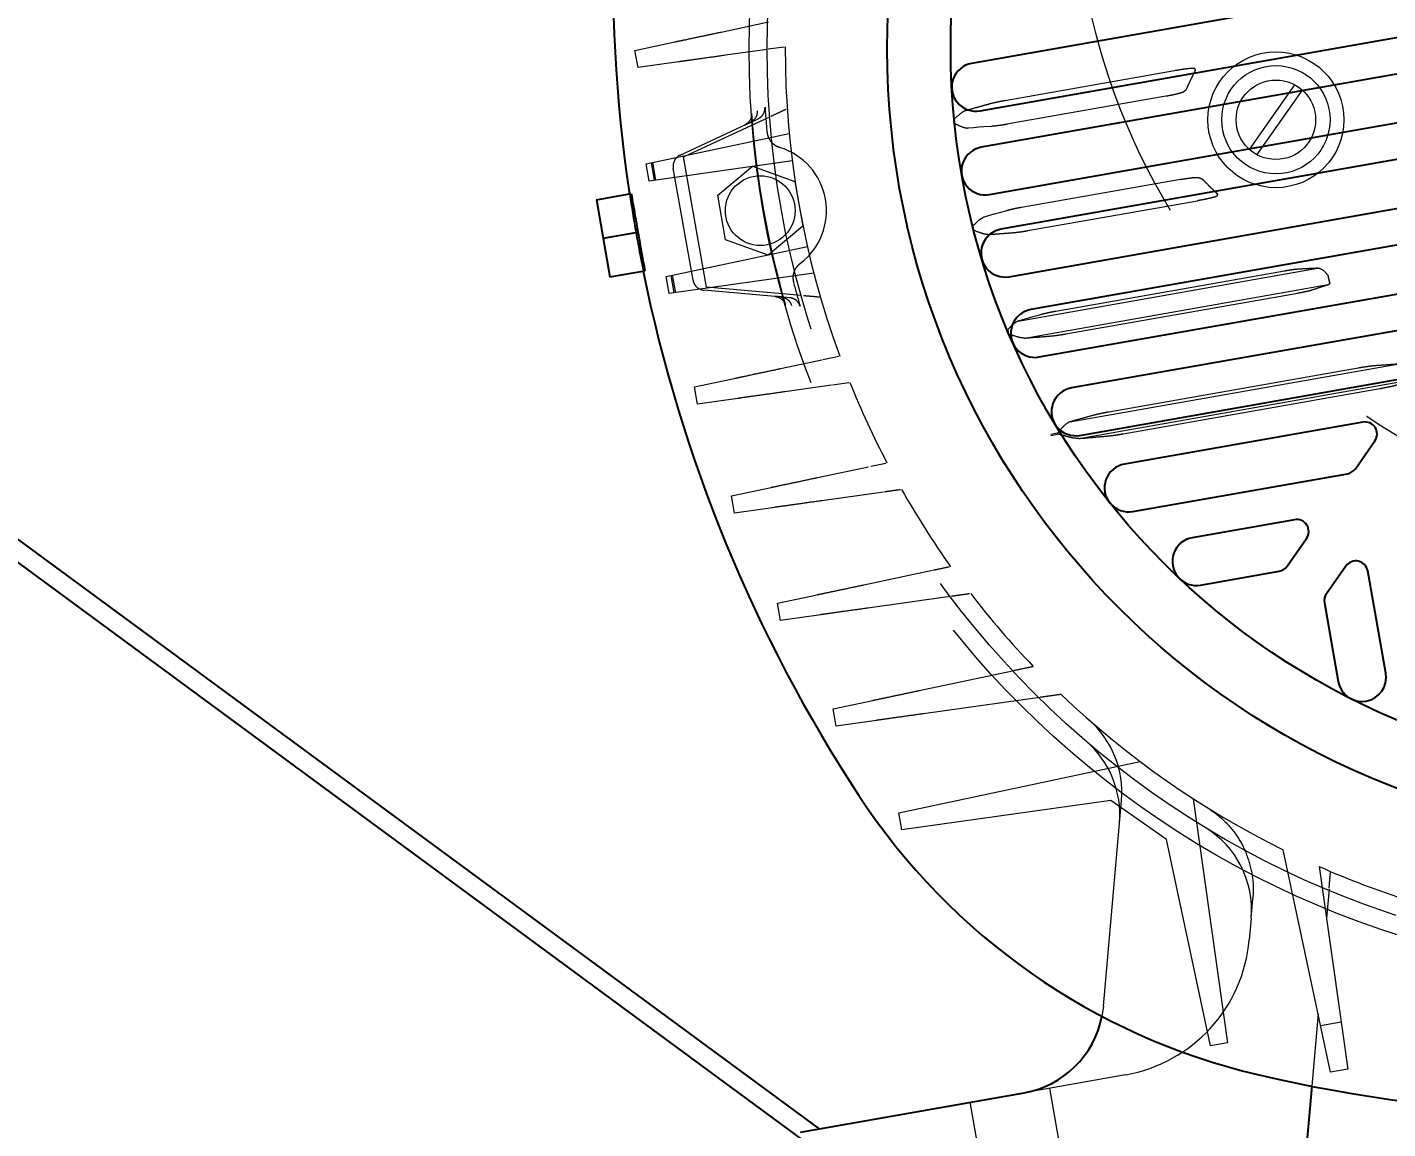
# Model space of a CAD drawing. Header units: millimetres. Extents: x 1293 to 41893, y 1011 to 26911.
# Drawn here: x 8683.6 to 8834.3, y 6809.3 to 6931.4 of the extents above; entities that cross this region are included whole.
import ezdxf

# ---------------------------------------------------------------- set-up
doc = ezdxf.new("R2010")
doc.units = ezdxf.units.MM
doc.header["$LTSCALE"] = 50
doc.linetypes.add('HIDDEN', pattern=[1.905, 1.27, -0.635])
doc.layers.add('CAPA_1', color=7, linetype='Continuous')
doc.styles.add('SLDTEXTSTYLE0', font='TXT', dxfattribs={"width": 0.75})
doc.dimstyles.new('SLDDIMSTYLE0', dxfattribs={"dimtxt": 100, "dimasz": 100, "dimexe": 0, "dimexo": 0.0625, "dimgap": 25, "dimtad": 2, "dimdec": 0, "dimlfac": 1.5, "dimrnd": 1e-09, "dimzin": 12, "dimdsep": 46, "dimtxsty": 'SLDTEXTSTYLE0', "dimsah": 1, "dimcen": 0.09, "dimadec": 0, "dimazin": 3, "dimtfac": 1, "dimtdec": 0, "dimtofl": 0, "dimtmove": 0, "dimatfit": 3, "dimfxl": 1, "dimfrac": 2, "dimtolj": 1, "dimtzin": 12, "dimarcsym": 0})

# ---------------------------------------------------------------- blocks, each defined once
blk = doc.blocks.new('_D_15')
at = {"layer": 'CAPA_1', "transparency": 16777216}
for p, q in [((6530.12, 8742.38), (6530.12, 9415.65)), ((16745.16, 6492), (16745.16, 9415.65)), ((6530.12, 9365.65), (16745.16, 9365.65))]:
    blk.add_line(p, q, dxfattribs=at)
for points in [[(6530.12, 9365.65), (6630.12, 9350.26), (6630.12, 9381.03)], [(16745.16, 9365.65), (16645.16, 9381.03), (16645.16, 9350.26)]]:
    blk.add_solid(points, dxfattribs=at)
at = {"layer": 'CAPA_1', "transparency": 16777216, "insert": (11452.92, 9494.55), "char_height": 100, "attachment_point": 1, "style": 'SLDTEXTSTYLE0'}
blk.add_mtext('15323', dxfattribs=at)

msp = doc.modelspace()

# ---------------------------------------------------------------- linework, layer by layer
at = {"color": 7, "linetype": 'Continuous', "lineweight": 25}
for p, q in [((8841.7348102, 6936.8388989), (8788.1864234, 6927.3968735)), ((8789.112547, 6922.1445655), (8840.6266717, 6931.2278956)), ((8840.6002696, 6927.1615337), (8789.2552359, 6918.1080189)), ((8790.1813595, 6912.8557109), (8841.5263933, 6921.9092257)), ((8842.9419807, 6918.0971255), (8791.427856, 6909.0137954)), ((8746.6190889, 6912.2824936), (8750.4890518, 6912.9648724)), ((8792.3539796, 6903.7614874), (8845.9023664, 6913.2035128)), ((8746.6190889, 6912.2824936), (8748.1240397, 6903.747493)), ((8747.3715643, 6908.0149933), (8751.228978, 6908.6951594)), ((8846.6707583, 6909.2772946), (8794.7287838, 6900.118523)), ((8748.1240397, 6903.747493), (8751.9940027, 6904.4298719)), ((8795.6549075, 6894.866215), (8844.9707279, 6903.5619247)), ((8839.0999356, 6898.4650392), (8799.237303, 6891.4361816)), ((8800.1634266, 6886.1838735), (8837.3999052, 6892.7496694)), ((8831.5291129, 6887.6527839), (8805.1083528, 6882.994091)), ((8830.6897543, 6882.4857225), (8832.8528465, 6885.5749383)), ((8806.0344765, 6877.741783), (8829.8290825, 6881.937414)), ((8770.5233203, 6809.9433175), (8673.793483, 6881.085995)), ((8673.793483, 6878.5327069), (8769.3807003, 6808.1496527)), ((8823.9582902, 6876.8405285), (8812.6235565, 6874.8419091)), ((8823.1189316, 6871.6734671), (8825.2820238, 6874.7626829)), ((8813.5496801, 6869.5896011), (8822.2582598, 6871.1251587)), ((8829.6508347, 6871.7036086), (8827.4877425, 6868.6143928)), ((8834.0547338, 6859.8356373), (8832.0561144, 6871.1703709)), ((8827.2668682, 6867.6180933), (8828.8024258, 6858.9095136)), ((8825.8623613, 6814.0648903), (8824.7452421, 6801.2961592)), ((8769.2354132, 6808.9736164), (8794.001863, 6813.3406097)), ((8771.3410181, 6809.3448914), (8770.5233203, 6809.9433175))]:
    msp.add_line(p, q, dxfattribs=at)
at = {"color": 1, "linetype": 'HIDDEN', "lineweight": 18}
for p, q in [((8760.4513928, 6930.8735786), (8765.6903368, 6931.9871506)), ((8750.8939521, 6928.8420819), (8755.3107288, 6929.7808968)), ((8751.2293323, 6926.9400463), (8750.8939521, 6928.8420819)), ((8765.5333311, 6928.9503422), (8760.9052016, 6928.2999011)), ((8767.4199022, 6929.2154825), (8765.6469009, 6928.9663034)), ((8755.7008384, 6927.5684755), (8751.2293323, 6926.9400463)), ((8791.8501928, 6923.2984575), (8810.6613611, 6926.615374)), ((8818.9717197, 6917.8602383), (8823.9864969, 6925.0220823)), ((8809.6854676, 6923.7497386), (8792.1008048, 6920.6490881)), ((8824.8056489, 6924.4485059), (8819.7908717, 6917.2866618)), ((8755.88866, 6917.2321323), (8763.2512723, 6920.6653748)), ((8756.2744911, 6917.0312813), (8765.8155925, 6921.48037)), ((8763.6733554, 6920.8621953), (8764.5262836, 6921.2599223)), ((8752.1322131, 6916.2660454), (8767.9798002, 6919.634554)), ((8752.4675932, 6914.3640098), (8752.1322131, 6916.2660454)), ((8768.3173471, 6916.5915475), (8752.4675932, 6914.3640098)), ((8753.0499846, 6914.4458596), (8752.7074762, 6916.3883214)), ((8752.8225288, 6916.4127765), (8753.1664629, 6914.4622295)), ((8758.8213311, 6902.5874343), (8756.2744911, 6917.0312813)), ((8760.0678925, 6912.7941448), (8763.9009508, 6916.0104626)), ((8763.9009508, 6916.0104626), (8768.602893, 6914.2990956)), ((8757.3305941, 6903.3634628), (8755.139074, 6915.792191)), ((8811.3090793, 6914.5417794), (8793.7244164, 6911.4411289)), ((8768.602893, 6914.2990956), (8769.4717768, 6909.3714108)), ((8760.9367762, 6907.8664599), (8760.0678925, 6912.7941448)), ((8794.3950559, 6908.8658217), (8813.2062242, 6912.1827382)), ((8769.4717768, 6909.3714108), (8765.6387184, 6906.1550929)), ((8754.3317566, 6903.7918139), (8769.9875161, 6907.1195483)), ((8765.6387184, 6906.1550929), (8760.9367762, 6907.8664599)), ((8770.7110953, 6904.1446096), (8754.6671368, 6901.8897783)), ((8755.2495282, 6901.971628), (8754.9070198, 6903.9140898)), ((8755.0220724, 6903.938545), (8755.3660065, 6901.987998)), ((8793.3386151, 6898.8541082), (8826.4823237, 6904.6982382)), ((8822.8384497, 6904.3855953), (8797.5170964, 6899.9207575)), ((8754.6671368, 6901.8897783), (8754.3317566, 6903.7918139)), ((8769.3087116, 6901.6699074), (8758.8213311, 6902.5874343)), ((8794.082672, 6896.9621802), (8827.6891785, 6902.8879141)), ((8827.6891785, 6902.8879141), (8827.8639854, 6903.0260401)), ((8766.3990156, 6901.5780625), (8758.5274635, 6902.2667341)), ((8766.620294, 6901.5587032), (8766.3990156, 6901.5780625)), ((8768.02176, 6901.4360908), (8767.084239, 6901.5181132)), ((8798.6236183, 6897.4249792), (8824.3025851, 6901.9528739)), ((8771.7105334, 6894.577735), (8773.4618338, 6894.9499854)), ((8767.0268705, 6893.5821917), (8771.5983536, 6894.5538904)), ((8799.0434062, 6887.6748974), (8835.3059187, 6894.0689568)), ((8830.9831525, 6893.6343704), (8803.3712393, 6888.7656451)), ((8757.4694297, 6891.550695), (8761.8862065, 6892.4895098)), ((8774.5923548, 6892.007995), (8772.7845403, 6891.7539232)), ((8800.0875146, 6885.8358767), (8837.265818, 6892.3914147)), ((8757.8048099, 6889.6486594), (8757.4694297, 6891.550695)), ((8772.6687842, 6891.7376547), (8767.4806793, 6891.0085141)), ((8804.9732461, 6886.3563406), (8833.3937896, 6891.3676493)), ((8762.276316, 6890.2770886), (8757.8048099, 6889.6486594)), ((8797.6437074, 6886.4165298), (8796.9398441, 6886.2924197)), ((8796.9602772, 6886.1817554), (8797.7075303, 6886.3135163)), ((8777.0139471, 6882.7620311), (8778.6925658, 6883.1188326)), ((8771.1285996, 6881.5110619), (8776.7782574, 6882.7119338)), ((8761.5711589, 6879.4795652), (8765.9879356, 6880.41838)), ((8778.4171187, 6879.8979402), (8771.5824084, 6878.9373843)), ((8761.906539, 6877.5775296), (8761.5711589, 6879.4795652)), ((8766.3780451, 6878.2059588), (8761.906539, 6877.5775296)), ((8776.2295781, 6869.6161267), (8783.840543, 6871.2338873)), ((8766.6721373, 6867.58463), (8771.0889141, 6868.5234449)), ((8785.8094443, 6868.3250329), (8776.6833869, 6867.0424492)), ((8767.0075175, 6865.6825944), (8766.6721373, 6867.58463)), ((8771.4790236, 6866.3110236), (8767.0075175, 6865.6825944)), ((8794.8680595, 6860.5604107), (8794.9986566, 6860.58817)), ((8782.3867643, 6857.9074295), (8792.7071588, 6860.1010971)), ((8798.1079458, 6857.4794412), (8797.9647198, 6857.4593121)), ((8772.8293236, 6855.8759327), (8777.2461003, 6856.8147476)), ((8773.1647038, 6853.9738972), (8772.8293236, 6855.8759327)), ((8795.7420029, 6857.1469296), (8782.8405731, 6855.3337519)), ((8777.6362098, 6854.6023264), (8773.1647038, 6853.9738972)), ((8780.1275726, 6844.3684356), (8806.840943, 6850.0465378)), ((8803.6085798, 6845.7193058), (8780.4629527, 6842.4664001)), ((8802.7756925, 6822.9155645), (8804.7704554, 6845.7158081)), ((8809.771742, 6841.4038132), (8803.6085798, 6845.7193058)), ((8812.7324766, 6845.9212416), (8816.5333167, 6818.8768591)), ((8780.4629527, 6842.4664001), (8780.1275726, 6844.3684356)), ((8814.6312811, 6818.541479), (8809.771742, 6841.4038132)), ((8827.9409394, 6815.619164), (8822.7039821, 6840.2571112)), ((8826.6886711, 6838.398583), (8829.842975, 6815.9545442)), ((8827.7712567, 6835.8836644), (8827.4915069, 6832.6861095)), ((8819.1441311, 6832.6835788), (8818.9338783, 6830.2803778)), ((8802.7756925, 6822.9155645), (8802.6188709, 6821.8025624)), ((8826.5647745, 6822.0935107), (8825.8623613, 6814.0648903)), ((8826.8404558, 6820.7965323), (8829.1063271, 6821.1960666)), ((8816.5333167, 6818.8768591), (8814.6312811, 6818.541479)), ((8805.2247696, 6815.319511), (8794.001863, 6813.3406097)), ((8829.842975, 6815.9545442), (8827.9409394, 6815.619164)), ((8798.6951045, 6803.3369376), (8796.8428572, 6813.8415537)), ((8787.9795875, 6812.2787201), (8789.8318347, 6801.774104))]:
    msp.add_line(p, q, dxfattribs=at)
at = {"color": 1, "linetype": 'HIDDEN', "lineweight": 18, "flags": 128}
for points in [[(8790.4178649, 6920.42388), (8789.5384674, 6920.3579241), (8788.9694448, 6920.3152952), (8788.4004215, 6920.272704), (8787.8313975, 6920.2301506)], [(8792.0659445, 6911.0771559), (8791.217023, 6910.8383625), (8790.6677367, 6910.6838034), (8790.1184626, 6910.5292086), (8789.5692008, 6910.3745781)], [(8795.8308446, 6899.5522641), (8794.4350869, 6899.1613817), (8793.3386151, 6898.8541082)]]:
    msp.add_lwpolyline(points, dxfattribs=at)
at = {"color": 1, "linetype": 'HIDDEN', "lineweight": 18}
for centre, radius in [((8866.5333024, 6929.0264228), 103), ((8866.5333024, 6929.0264228), 101), ((8872.9663865, 6949.0650934), 73.3333333), ((8821.8886843, 6921.1543721), 7.5281672), ((8821.8886843, 6921.1543721), 6), ((8821.8886843, 6921.1543721), 4.4), ((8764.7698346, 6911.0827778), 3.8666667)]:
    msp.add_circle(centre, radius, dxfattribs=at)
at = {"color": 7, "linetype": 'Continuous', "lineweight": 25}
for radius in [87.6905989, 80.6666667]:
    msp.add_circle((8866.5333024, 6929.0264228), radius, dxfattribs=at)
for centre, radius, start, end in [((8915.1171516, 6937.5930662), 166.6666667, 166.783824005, 188.510141843), ((8788.6494852, 6924.7707195), 2.6666667, 100, 280.00000541), ((8789.7182977, 6915.4818649), 2.6666667, 100, 280.00000541), ((8791.8909178, 6906.3876414), 2.6666667, 100, 280.00000541), ((8915.1171516, 6937.5930662), 166.6666667, 191.489858157, 213.216175995), ((8795.1918457, 6897.492369), 2.6666667, 100, 280.00000541), ((8799.7003648, 6888.8100275), 2.6666667, 100, 280.00000541), ((8831.7606438, 6886.3397069), 1.3333333, 325, 99.999967962), ((8805.5714146, 6880.367937), 2.6666667, 100, 280.00000541), ((8829.5975516, 6883.250491), 1.3333333, 280, 325), ((8824.1898211, 6875.5274515), 1.3333333, 325, 99.999967962), ((8813.0866183, 6872.2157551), 2.6666667, 100, 280.00000541), ((8830.7430374, 6870.93884), 1.3333333, 10, 145), ((8822.0267289, 6872.4382357), 1.3333333, 280, 325), ((8828.5799452, 6867.8496242), 1.3333333, 145, 190), ((8831.4285798, 6859.3725754), 2.6666667, 190, 9.999986686), ((8836.4758407, 6886.0999188), 72.6666667, 213.216175995, 256.783824005), ((8857.966659, 6977.6102719), 166.6666667, 256.783824005, 303.216175995), ((8792.1496157, 6823.8452258), 10.6666667, 280, 348.959682574)]:
    msp.add_arc(centre, radius, start, end, dxfattribs=at)
at = {"color": 1, "linetype": 'HIDDEN', "lineweight": 18}
for centre, radius, start, end in [((8866.5333024, 6929.0264228), 99, 179.881341555, 200.118630683), ((8866.5333024, 6929.0264228), 101.4415231, 183.656147874, 185.204455703), ((8866.5333024, 6929.0264228), 102.9650854, 183.983831584, 196.016195574), ((8801.1205451, 6923.5849636), 15.0793312, 189.101040556, 190.908305733), ((8764.7698346, 6911.0827778), 7.3331319, 307.041691513, 72.958308487), ((8756.452151, 6916.0237219), 1.3333333, 115, 190), ((8915.1171516, 6937.5930662), 166.6666667, 188.510141843, 191.489858157), ((8803.2043284, 6911.7672412), 15.0793312, 189.091694268, 190.898959444), ((8834.526658, 6904.9973071), 6.9481724, 189.124520835, 196.481763404), ((8758.6436711, 6903.5949937), 1.3333333, 190, 265), ((8866.5333024, 6929.0264228), 101.4415231, 194.795544297, 196.343852126), ((8798.7833684, 6898.8025516), 6.6637914, 187.886093186, 192.043638427), ((8866.5333024, 6929.0264228), 99, 201.947632107, 207.610948878), ((8866.5333024, 6929.0264228), 99, 209.564296751, 215.412106592), ((8866.5333024, 6929.0264228), 99, 217.583902612, 223.732745266), ((8866.5333024, 6929.0264228), 99, 226.277583081, 243.722437766), ((8794.1443786, 6846.6454694), 10.6666667, 355, 48.693889239), ((8793.9291109, 6844.1849482), 10.6666667, 355, 49.444292063), ((8808.5180543, 6833.6132401), 10.6666667, 355, 58.698591779), ((8866.5333024, 6929.0264228), 99, 246.267254734, 252.416098279), ((8802.3306333, 6831.7329735), 16.6666667, 280, 355)]:
    msp.add_arc(centre, radius, start, end, dxfattribs=at)
for points, knots in [([(8755.3107288, 6929.7808968), (8755.4981805, 6929.8207409), (8755.8849661, 6929.9029547), (8757.2750144, 6930.1984186), (8758.8723904, 6930.5379513), (8759.9358935, 6930.7640059), (8760.4513928, 6930.8735786)], [0, 0, 0, 0, 0.27227368144, 0.56180616066, 0.78759943627, 1, 1, 1, 1]), ([(8760.9052016, 6928.2999011), (8760.2344689, 6928.2056357), (8758.8507532, 6928.0111672), (8757.205877, 6927.7799949), (8756.1145085, 6927.6266131), (8755.835878, 6927.5874541), (8755.7008384, 6927.5684755)], [0, 0, 0, 0, 0.2724122193, 0.5619839859, 0.7877132842, 1, 1, 1, 1]), ([(8810.6613611, 6926.615374), (8810.9169251, 6926.6586751), (8811.4287163, 6926.7453896), (8812.1228579, 6926.8394547), (8812.5817722, 6926.8813462), (8812.8151783, 6926.8818397), (8812.8502528, 6926.8649466), (8812.8678104, 6926.8564903)], [0, 0, 0, 0, 0.2490907206, 0.4988278952, 0.7484593973, 0.8740839877, 1, 1, 1, 1]), ([(8811.9314236, 6924.4796354), (8811.9414829, 6924.4911725), (8811.9618734, 6924.5145587), (8812.0238928, 6924.6285799), (8812.1263327, 6924.8464905), (8812.2795447, 6925.1851921), (8812.4531784, 6925.5585259), (8812.6365653, 6925.9362325), (8812.7863385, 6926.234163), (8812.8876297, 6926.438012), (8812.9470777, 6926.5644014), (8812.9843954, 6926.6563996), (8812.9832417, 6926.677531), (8812.9826635, 6926.6881226)], [0, 0, 0, 0, 0.0618061753, 0.1252843935, 0.2501539763, 0.374994465, 0.4999892863, 0.6247142031, 0.748807621, 0.8134112447, 0.8744827351, 0.9370879164, 1, 1, 1, 1]), ([(8812.9826635, 6926.6881226), (8812.9696083, 6926.7071974), (8812.9481058, 6926.7386148), (8812.9182374, 6926.7823892), (8812.8929982, 6926.8194352), (8812.8762063, 6926.8441386), (8812.8678104, 6926.8564903)], [0, 0, 0, 0, 0.3399999996, 0.5599999995, 0.7799999998, 1, 1, 1, 1]), ([(8811.6580876, 6924.2428817), (8811.6000449, 6924.2120118), (8811.4838456, 6924.1502114), (8811.0080669, 6924.0201356), (8810.4002601, 6923.8818238), (8809.9234969, 6923.7937236), (8809.6854676, 6923.7497386)], [0, 0, 0, 0, 0.2498809422, 0.5002525114, 0.7504956624, 1, 1, 1, 1]), ([(8811.6580876, 6924.2428817), (8811.6886196, 6924.2696431), (8811.7389075, 6924.3137206), (8811.8098807, 6924.3752617), (8811.8703376, 6924.4273988), (8811.9110616, 6924.4622232), (8811.9314236, 6924.4796354)], [0, 0, 0, 0, 0.340000029, 0.5600000582, 0.7800000303, 1, 1, 1, 1]), ([(8764.43513, 6922.1597374), (8764.4303907, 6922.0017899), (8764.4223178, 6921.7327472), (8764.2560267, 6921.3644107), (8764.0207672, 6921.0626705), (8763.7891593, 6920.9290204), (8763.6733554, 6920.8621953)], [0, 0, 0, 0, 0.29348506775, 0.49991299943, 0.74995649971, 1, 1, 1, 1]), ([(8764.5262836, 6921.2599223), (8764.6424511, 6921.3267838), (8764.8748584, 6921.4605485), (8765.1272714, 6921.779544), (8765.2887, 6922.1539177), (8765.2950562, 6922.4228665), (8765.2982416, 6922.5576469)], [0, 0, 0, 0, 0.2495448474, 0.499245137, 0.7490528488, 1, 1, 1, 1]), ([(8765.9256553, 6921.5316931), (8766.2464966, 6921.6813038), (8766.8194274, 6921.9484659), (8767.3933904, 6922.2161092), (8767.6459341, 6922.3338722)], [0, 0, 0, 0, 0.5600000003, 1, 1, 1, 1]), ([(8787.544082, 6922.1916436), (8787.4396537, 6922.1408436), (8787.2307457, 6922.0392188), (8786.7840483, 6921.7032364), (8786.45221, 6921.4011247), (8786.2310486, 6921.1997753)], [0, 0, 0, 0, 0.2500167322, 0.5001561521, 1, 1, 1, 1]), ([(8787.544082, 6922.1916436), (8787.5572273, 6922.1964859), (8787.5807009, 6922.2051329), (8787.6045274, 6922.2120691), (8787.615011, 6922.215121)], [0, 0, 0, 0, 0.5599998962, 1, 1, 1, 1]), ([(8787.615011, 6922.215121), (8787.9051922, 6922.2963501), (8788.3831377, 6922.430139), (8789.049014, 6922.6164263), (8789.6125198, 6922.774028), (8789.9882651, 6922.8790694), (8790.1761378, 6922.93159)], [0, 0, 0, 0, 0.3399999998, 0.5599999998, 0.7799999999, 1, 1, 1, 1]), ([(8790.1761378, 6922.93159), (8790.2902809, 6922.9621984), (8790.5189153, 6923.0235086), (8790.9481605, 6923.122201), (8791.4007419, 6923.2164786), (8791.7072675, 6923.2723882), (8791.8501928, 6923.2984575)], [0, 0, 0, 0, 0.2494412922, 0.4996432196, 0.7666959408, 1, 1, 1, 1]), ([(8763.817012, 6921.8729269), (8763.81469, 6921.738756), (8763.8100447, 6921.4703337), (8763.6514822, 6921.095127), (8763.400082, 6920.7736226), (8763.1668489, 6920.6389799), (8763.0499599, 6920.5715012)], [0, 0, 0, 0, 0.24954277428, 0.49923481956, 0.74903242715, 1, 1, 1, 1]), ([(8763.2512723, 6920.6653748), (8763.2803771, 6920.6789466), (8763.3325168, 6920.7032597), (8763.5689161, 6920.8134945), (8763.6733554, 6920.8621953)], [0, 0, 0, 0, 0.5582078761, 1, 1, 1, 1]), ([(8786.2310486, 6921.1997753), (8786.2464702, 6921.1123418), (8786.2740089, 6920.9562106), (8786.3015569, 6920.8000812), (8786.313678, 6920.7313843)], [0, 0, 0, 0, 0.5599999195, 1, 1, 1, 1]), ([(8786.313678, 6920.7313843), (8786.5636993, 6920.6144917), (8786.9500815, 6920.4338462), (8787.4323948, 6920.2688409), (8787.6420423, 6920.2415004), (8787.7385372, 6920.2289164)], [0, 0, 0, 0, 0.4973877107, 0.7686615722, 1, 1, 1, 1]), ([(8792.1008048, 6920.6490881), (8791.9462117, 6920.6227912), (8791.641424, 6920.5709458), (8791.1899727, 6920.5061516), (8790.767687, 6920.4540261), (8790.5347939, 6920.4339564), (8790.4178649, 6920.42388)], [0, 0, 0, 0, 0.2534283431, 0.499645941, 0.7487864616, 1, 1, 1, 1]), ([(8765.5099875, 6919.8246595), (8765.5447049, 6919.629959), (8765.6141667, 6919.2404063), (8765.9296843, 6918.7297919), (8766.3662135, 6918.316347), (8766.7344279, 6918.1681733), (8766.9189371, 6918.0939247)], [0, 0, 0, 0, 0.24951687725, 0.49922822284, 0.7490673409, 1, 1, 1, 1]), ([(8787.8313975, 6920.2301506), (8787.8141097, 6920.2291539), (8787.7832388, 6920.2273742), (8787.752196, 6920.2284452), (8787.7385372, 6920.2289164)], [0, 0, 0, 0, 0.5600018831, 1, 1, 1, 1]), ([(8811.3090793, 6914.5417794), (8811.5480881, 6914.5819045), (8812.0261939, 6914.6621696), (8812.6438951, 6914.7399719), (8813.1355022, 6914.780523), (8813.2660079, 6914.7622222), (8813.3314006, 6914.7530522)], [0, 0, 0, 0, 0.2498073415, 0.499706885, 0.749317355, 1, 1, 1, 1]), ([(8813.3314006, 6914.7530522), (8813.3692442, 6914.7383473), (8813.4315748, 6914.7141275), (8813.5193161, 6914.680572), (8813.5939589, 6914.6522567), (8813.6441376, 6914.6334608), (8813.669227, 6914.6240629)], [0, 0, 0, 0, 0.340000029, 0.5600000582, 0.7800000303, 1, 1, 1, 1]), ([(8813.669227, 6914.6240629), (8813.6826257, 6914.6166626), (8813.7097834, 6914.6016631), (8813.8070661, 6914.5157222), (8813.9778528, 6914.3459955), (8814.2376686, 6914.0801207), (8814.5285183, 6913.7886882), (8814.830029, 6913.496482), (8815.0726758, 6913.2677369), (8815.2375785, 6913.1108257), (8815.3366651, 6913.0123938), (8815.403194, 6912.9387112), (8815.4093372, 6912.9184596), (8815.4124164, 6912.908309)], [0, 0, 0, 0, 0.06181133296, 0.12528458539, 0.25015413364, 0.3749945878, 0.49998937446, 0.62471425672, 0.74880764032, 0.81342199192, 0.87448276988, 0.93708793384, 1, 1, 1, 1]), ([(8751.0569519, 6908.6648266), (8750.9273931, 6909.4635149), (8750.696046, 6910.8896955), (8750.4925458, 6912.3202738), (8750.4030096, 6912.9497009)], [0, 0, 0, 0, 0.56001912574, 1, 1, 1, 1]), ([(8793.7244164, 6911.4411289), (8793.5701581, 6911.4129668), (8793.2660194, 6911.3574417), (8792.8196374, 6911.2639246), (8792.404985, 6911.1684758), (8792.1792724, 6911.1076805), (8792.0659445, 6911.0771559)], [0, 0, 0, 0, 0.2534191733, 0.4996459389, 0.7487776215, 1, 1, 1, 1]), ([(8815.3620749, 6912.7108131), (8815.3486632, 6912.6969896), (8815.3217754, 6912.6692761), (8815.1040067, 6912.5902922), (8814.6598144, 6912.4728849), (8813.9749902, 6912.3236357), (8813.4627938, 6912.2297616), (8813.2062242, 6912.1827382)], [0, 0, 0, 0, 0.1248908529, 0.2503824403, 0.4995917808, 0.7493353333, 1, 1, 1, 1]), ([(8815.4124164, 6912.908309), (8815.4066726, 6912.8859194), (8815.3972122, 6912.8490425), (8815.3841168, 6912.7976923), (8815.3730701, 6912.7542482), (8815.36574, 6912.7252914), (8815.3620749, 6912.7108131)], [0, 0, 0, 0, 0.3399999996, 0.5599999995, 0.7799999998, 1, 1, 1, 1]), ([(8788.314443, 6909.3844818), (8788.5094058, 6909.5798384), (8788.8107062, 6909.8817473), (8789.2075026, 6910.2017523), (8789.3951533, 6910.2991507), (8789.4815186, 6910.3439777)], [0, 0, 0, 0, 0.4973879243, 0.7686754256, 1, 1, 1, 1]), ([(8789.5692008, 6910.3745781), (8789.5526148, 6910.3696018), (8789.5229969, 6910.3607158), (8789.4941925, 6910.3490921), (8789.4815186, 6910.3439777)], [0, 0, 0, 0, 0.5600018831, 1, 1, 1, 1]), ([(8751.9079605, 6904.4147004), (8751.741671, 6905.2065914), (8751.4447161, 6906.6207277), (8751.1754388, 6908.0402232), (8751.0569519, 6908.6648266)], [0, 0, 0, 0, 0.5599821245, 1, 1, 1, 1]), ([(8788.314443, 6909.3844818), (8788.3298504, 6909.2970459), (8788.3573635, 6909.1409104), (8788.384886, 6908.9847763), (8788.396996, 6908.9160773)], [0, 0, 0, 0, 0.5600000702, 1, 1, 1, 1]), ([(8789.9700827, 6908.4331099), (8789.8545776, 6908.4451297), (8789.6235106, 6908.469175), (8789.0888395, 6908.6321157), (8788.6736852, 6908.8025124), (8788.396996, 6908.9160773)], [0, 0, 0, 0, 0.2500167322, 0.5001561521, 1, 1, 1, 1]), ([(8789.9700827, 6908.4331099), (8789.9840914, 6908.4330555), (8790.0091069, 6908.4329585), (8790.0338687, 6908.4345897), (8790.044764, 6908.4353075)], [0, 0, 0, 0, 0.5599998962, 1, 1, 1, 1]), ([(8790.044764, 6908.4353075), (8790.345227, 6908.458225), (8790.8401074, 6908.4959714), (8791.5295404, 6908.5486618), (8792.1129656, 6908.5932949), (8792.501977, 6908.6231008), (8792.6964827, 6908.6380038)], [0, 0, 0, 0, 0.33999999977, 0.55999999985, 0.77999999992, 1, 1, 1, 1]), ([(8792.6964827, 6908.6380038), (8792.8142109, 6908.6482805), (8793.0500262, 6908.6688654), (8793.4871363, 6908.722935), (8793.944668, 6908.7891344), (8794.2518302, 6908.8414347), (8794.3950559, 6908.8658217)], [0, 0, 0, 0, 0.2494412892, 0.4996432135, 0.7666901162, 1, 1, 1, 1]), ([(8769.1872839, 6905.2294911), (8769.0400737, 6905.0974341), (8768.7455457, 6904.8332236), (8768.4763153, 6904.2969205), (8768.3531861, 6903.7082665), (8768.4211807, 6903.3171953), (8768.4552505, 6903.1212432)], [0, 0, 0, 0, 0.2495338554, 0.4992500372, 0.749091595, 1, 1, 1, 1]), ([(8824.4914007, 6904.602363), (8824.3909763, 6904.5957191), (8824.1897881, 6904.5824087), (8823.7835724, 6904.5339937), (8823.3292631, 6904.4692609), (8823.0022449, 6904.4135163), (8822.8384497, 6904.3855953)], [0, 0, 0, 0, 0.2493514853, 0.4995459145, 0.7493351644, 1, 1, 1, 1]), ([(8826.4823237, 6904.6982382), (8826.1097646, 6904.6801744), (8825.4444805, 6904.6479177), (8824.7826196, 6904.6162825), (8824.4914007, 6904.602363)], [0, 0, 0, 0, 0.5599999228, 1, 1, 1, 1]), ([(8827.6664076, 6903.8954616), (8827.5723311, 6904.0173312), (8827.3841527, 6904.2611035), (8827.0633265, 6904.5105411), (8826.7523737, 6904.6750876), (8826.5723613, 6904.6905195), (8826.4823237, 6904.6982382)], [0, 0, 0, 0, 0.24971049833, 0.4994886621, 0.74965711829, 1, 1, 1, 1]), ([(8827.8639854, 6903.0260401), (8827.827136, 6903.1876315), (8827.761332, 6903.4761942), (8827.6954128, 6903.7673495), (8827.6664076, 6903.8954616)], [0, 0, 0, 0, 0.5599873478, 1, 1, 1, 1]), ([(8825.9087425, 6902.3112337), (8826.2408249, 6902.4188008), (8826.8338293, 6902.6108849), (8827.4278218, 6902.8032663), (8827.6891785, 6902.8879141)], [0, 0, 0, 0, 0.5600000022, 1, 1, 1, 1]), ([(8766.3990156, 6901.5780625), (8766.5311794, 6901.55483), (8766.7955854, 6901.5083512), (8767.1414983, 6901.2932752), (8767.4199176, 6900.9948484), (8767.5165125, 6900.7434581), (8767.5649226, 6900.6174697)], [0, 0, 0, 0, 0.2495441754, 0.4992363019, 0.7490338514, 1, 1, 1, 1]), ([(8767.084239, 6901.5181132), (8766.9427577, 6901.5304913), (8766.6893984, 6901.5526573), (8766.6414618, 6901.5568512), (8766.620294, 6901.5587032)], [0, 0, 0, 0, 0.5584214634, 1, 1, 1, 1]), ([(8767.084239, 6901.5181132), (8767.2159146, 6901.4949255), (8767.4792658, 6901.4485501), (8767.803531, 6901.2454752), (8768.0857742, 6900.9562303), (8768.1853796, 6900.7061741), (8768.2438585, 6900.5593648)], [0, 0, 0, 0, 0.2500435334, 0.5000870668, 0.7064984134, 1, 1, 1, 1]), ([(8769.1910111, 6900.4806537), (8769.142262, 6900.6055184), (8769.0447305, 6900.8553327), (8768.7660804, 6901.1518423), (8768.4194952, 6901.366316), (8768.1545428, 6901.4127967), (8768.02176, 6901.4360908)], [0, 0, 0, 0, 0.2495284713, 0.4992266649, 0.749033913, 1, 1, 1, 1]), ([(8771.320585, 6901.4938913), (8770.9673053, 6901.5247992), (8770.3783397, 6901.576327), (8769.7904307, 6901.6277624), (8769.5551676, 6901.6483453)], [0, 0, 0, 0, 0.5998306538, 1, 1, 1, 1]), ([(8824.3025851, 6901.9528739), (8824.4644171, 6901.9823217), (8824.7885116, 6902.0412958), (8825.2420091, 6902.1363887), (8825.6368638, 6902.2300037), (8825.820673, 6902.2849209), (8825.9087425, 6902.3112337)], [0, 0, 0, 0, 0.2495910012, 0.499846043, 0.7603584689, 1, 1, 1, 1]), ([(8797.5170964, 6899.9207575), (8797.3525983, 6899.8906456), (8797.0438318, 6899.834125), (8796.586959, 6899.7389323), (8796.1721786, 6899.6437101), (8795.9426321, 6899.5822128), (8795.8308446, 6899.5522641)], [0, 0, 0, 0, 0.2662826702, 0.4998183678, 0.7564152856, 1, 1, 1, 1]), ([(8792.1825978, 6897.8882519), (8792.3572917, 6898.0779488), (8792.6253073, 6898.368982), (8792.9794736, 6898.6755808), (8793.1503349, 6898.7702006), (8793.2307458, 6898.8147306)], [0, 0, 0, 0, 0.4977333441, 0.7636227911, 1, 1, 1, 1]), ([(8793.3386151, 6898.8541082), (8793.3180438, 6898.8478772), (8793.2813059, 6898.8367494), (8793.246196, 6898.8214591), (8793.2307458, 6898.8147306)], [0, 0, 0, 0, 0.55994732342, 1, 1, 1, 1]), ([(8794.0231786, 6896.9594133), (8793.8956835, 6896.9686793), (8793.6369517, 6896.9874831), (8793.038027, 6897.1427891), (8792.5740666, 6897.3046929), (8792.2662539, 6897.4121073)], [0, 0, 0, 0, 0.24639726268, 0.50002533706, 1, 1, 1, 1]), ([(8794.0231786, 6896.9594133), (8794.0343447, 6896.9596653), (8794.0542841, 6896.9601153), (8794.0739979, 6896.9615493), (8794.082672, 6896.9621802)], [0, 0, 0, 0, 0.5600002916, 1, 1, 1, 1]), ([(8794.082672, 6896.9621802), (8794.6015577, 6897.0038734), (8795.5281394, 6897.0783256), (8796.4560091, 6897.153348), (8796.8642717, 6897.1863579)], [0, 0, 0, 0, 0.5600000044, 1, 1, 1, 1]), ([(8796.8642717, 6897.1863579), (8796.9878277, 6897.1976235), (8797.2353409, 6897.2201913), (8797.6308726, 6897.2698165), (8797.9214958, 6897.3115118), (8798.0786403, 6897.3352502), (8798.2881757, 6897.3674761), (8798.465589, 6897.3978891), (8798.6236183, 6897.4249792)], [0, 0, 0, 0, 0.249709194, 0.5002292496, 0.667784667, 0.7196930078, 0.7503192569, 1, 1, 1, 1]), ([(8761.8862065, 6892.4895098), (8762.0736582, 6892.5293539), (8762.4604438, 6892.6115678), (8763.850492, 6892.9070316), (8765.4478681, 6893.2465644), (8766.5113711, 6893.4726189), (8767.0268705, 6893.5821917)], [0, 0, 0, 0, 0.27227368144, 0.56180616066, 0.78759943627, 1, 1, 1, 1]), ([(8832.9146512, 6893.9003288), (8832.7890462, 6893.8895948), (8832.5373261, 6893.8680833), (8831.898223, 6893.7867613), (8831.3488992, 6893.6952798), (8830.9831525, 6893.6343704)], [0, 0, 0, 0, 0.249719772, 0.5004540763, 1, 1, 1, 1]), ([(8835.3059187, 6894.0689568), (8834.8566617, 6894.0368221), (8834.054416, 6893.9794388), (8833.262913, 6893.9245013), (8832.9146512, 6893.9003288)], [0, 0, 0, 0, 0.5599992175, 1, 1, 1, 1]), ([(8767.4806793, 6891.0085141), (8766.8099466, 6890.9142488), (8765.4262309, 6890.7197803), (8763.7813547, 6890.488608), (8762.6899862, 6890.3352261), (8762.4113557, 6890.2960672), (8762.276316, 6890.2770886)], [0, 0, 0, 0, 0.27241221934, 0.56198398595, 0.78771328419, 1, 1, 1, 1]), ([(8833.3937896, 6891.3676493), (8833.7573495, 6891.4350095), (8834.3033866, 6891.536179), (8834.9356702, 6891.67882), (8835.1679275, 6891.7438062), (8835.2844269, 6891.776403)], [0, 0, 0, 0, 0.49824341012, 0.7483206591, 1, 1, 1, 1]), ([(8797.6437074, 6886.4165298), (8797.6528687, 6886.418955), (8797.6915565, 6886.4291967), (8797.8117664, 6886.5430547), (8798.0009407, 6886.7862882), (8798.2897174, 6887.1136497), (8798.6044152, 6887.4351064), (8798.8120153, 6887.56304), (8798.9159498, 6887.6270897)], [0, 0, 0, 0, 0.0148493225, 0.0627080109, 0.2510952101, 0.4999419993, 0.7496469377, 1, 1, 1, 1]), ([(8799.0434062, 6887.6748974), (8799.0188756, 6887.6674861), (8798.975065, 6887.6542498), (8798.9340149, 6887.6353896), (8798.9159498, 6887.6270897)], [0, 0, 0, 0, 0.5599260649, 1, 1, 1, 1]), ([(8801.604993, 6888.3831181), (8801.1265582, 6888.2509472), (8800.2722102, 6888.0149278), (8799.4188741, 6887.7787956), (8799.0434062, 6887.6748974)], [0, 0, 0, 0, 0.55999999755, 1, 1, 1, 1]), ([(8803.3712393, 6888.7656451), (8803.2105655, 6888.7364342), (8802.8896158, 6888.6780848), (8802.4094864, 6888.5790011), (8801.964347, 6888.4779664), (8801.7213742, 6888.4138359), (8801.604993, 6888.3831181)], [0, 0, 0, 0, 0.2502350688, 0.4998502904, 0.7604341268, 1, 1, 1, 1]), ([(8800.0475272, 6885.8332192), (8799.8727508, 6885.8420958), (8799.523736, 6885.8598218), (8798.9214881, 6885.9999318), (8798.4190057, 6886.1343091), (8798.0658272, 6886.2386419), (8797.8891094, 6886.2868813), (8797.7867682, 6886.3139502), (8797.733994, 6886.3136612), (8797.7075303, 6886.3135163)], [0, 0, 0, 0, 0.25001712699, 0.4992647092, 0.7495087188, 0.87437377222, 0.93696841371, 0.96839279376, 1, 1, 1, 1]), ([(8800.0475272, 6885.8332192), (8800.0550237, 6885.8336121), (8800.0684105, 6885.8343137), (8800.0816772, 6885.8353991), (8800.0875146, 6885.8358767)], [0, 0, 0, 0, 0.5600001653, 1, 1, 1, 1]), ([(8800.0875146, 6885.8358767), (8800.6478205, 6885.8842712), (8801.648367, 6885.9706901), (8802.6519565, 6886.058209), (8803.093536, 6886.0967174)], [0, 0, 0, 0, 0.5599999144, 1, 1, 1, 1]), ([(8803.093536, 6886.0967174), (8803.2280465, 6886.1097269), (8803.4975323, 6886.1357909), (8803.8686921, 6886.1840578), (8804.1943226, 6886.2297232), (8804.5277732, 6886.2803482), (8804.8057465, 6886.3277672), (8804.9732461, 6886.3563406)], [0, 0, 0, 0, 0.2496583322, 0.500179453, 0.5852069856, 0.7500562248, 1, 1, 1, 1]), ([(8765.9879356, 6880.41838), (8766.1753873, 6880.4582241), (8766.5621729, 6880.540438), (8767.9522211, 6880.8359018), (8769.5495972, 6881.1754346), (8770.6131002, 6881.4014891), (8771.1285996, 6881.5110619)], [0, 0, 0, 0, 0.27227368144, 0.56180616066, 0.78759943627, 1, 1, 1, 1]), ([(8780.3019199, 6880.1628318), (8779.9497655, 6880.1133397), (8779.362632, 6880.0308235), (8778.7765967, 6879.9484616), (8778.5420572, 6879.9154992)], [0, 0, 0, 0, 0.5997860157, 1, 1, 1, 1]), ([(8771.5824084, 6878.9373843), (8770.9116757, 6878.843119), (8769.52796, 6878.6486505), (8767.8830838, 6878.4174782), (8766.7917153, 6878.2640963), (8766.5130848, 6878.2249374), (8766.3780451, 6878.2059588)], [0, 0, 0, 0, 0.2724122193, 0.5619839859, 0.7877132842, 1, 1, 1, 1]), ([(8783.964757, 6871.2602898), (8784.2750831, 6871.3262516), (8784.8617562, 6871.4509529), (8785.4497489, 6871.5759345), (8785.7267174, 6871.634806)], [0, 0, 0, 0, 0.528959137, 1, 1, 1, 1]), ([(8771.0889141, 6868.5234449), (8771.2763658, 6868.563289), (8771.6631514, 6868.6455028), (8773.0531996, 6868.9409667), (8774.6505757, 6869.2804994), (8775.7140787, 6869.506554), (8776.2295781, 6869.6161267)], [0, 0, 0, 0, 0.2722736814, 0.5618061607, 0.7875994363, 1, 1, 1, 1]), ([(8787.9503476, 6868.6259172), (8787.5740213, 6868.573028), (8786.9020099, 6868.478583), (8786.2325539, 6868.3844971), (8785.9379932, 6868.3430993)], [0, 0, 0, 0, 0.5599999983, 1, 1, 1, 1]), ([(8776.6833869, 6867.0424492), (8776.0126542, 6866.9481838), (8774.6289385, 6866.7537153), (8772.9840623, 6866.522543), (8771.8926938, 6866.3691612), (8771.6140633, 6866.3300022), (8771.4790236, 6866.3110236)], [0, 0, 0, 0, 0.2724122193, 0.5619839859, 0.7877132842, 1, 1, 1, 1]), ([(8792.8368425, 6860.1286622), (8793.2151822, 6860.2090808), (8793.8907888, 6860.3526854), (8794.569449, 6860.4969391), (8794.8680595, 6860.5604107)], [0, 0, 0, 0, 0.5600000026, 1, 1, 1, 1]), ([(8777.2461003, 6856.8147476), (8777.433552, 6856.8545917), (8777.8203376, 6856.9368055), (8779.2103859, 6857.2322694), (8780.8077619, 6857.5718022), (8781.8712649, 6857.7978567), (8782.3867643, 6857.9074295)], [0, 0, 0, 0, 0.2722736814, 0.5618061607, 0.7875994363, 1, 1, 1, 1]), ([(8797.9647198, 6857.4593121), (8797.5483828, 6857.4007998), (8796.8049239, 6857.2963134), (8796.0667843, 6857.1925747), (8795.7420029, 6857.1469296)], [0, 0, 0, 0, 0.559999961, 1, 1, 1, 1]), ([(8782.8405731, 6855.3337519), (8782.1698404, 6855.2394866), (8780.7861247, 6855.045018), (8779.1412485, 6854.8138458), (8778.04988, 6854.6604639), (8777.7712495, 6854.621305), (8777.6362098, 6854.6023264)], [0, 0, 0, 0, 0.27241221934, 0.56198398595, 0.78771328419, 1, 1, 1, 1]), ([(8814.3367962, 6844.9043404), (8814.3186776, 6844.9155868), (8814.2863229, 6844.9356697), (8814.2539323, 6844.9558137), (8814.2396804, 6844.9646771)], [0, 0, 0, 0, 0.5599992032, 1, 1, 1, 1]), ([(8814.3367962, 6844.9043404), (8814.932546, 6844.4841242), (8816.1594255, 6843.6187363), (8817.5634692, 6841.9112279), (8818.6752439, 6839.9238674), (8819.0286418, 6838.4700493), (8819.2175463, 6837.6929289)], [0, 0, 0, 0, 0.2429237753, 0.5002741318, 0.7328777944, 1, 1, 1, 1]), ([(8819.2175463, 6837.6929289), (8819.2744994, 6837.3086316), (8819.4111656, 6836.3864625), (8819.3655899, 6835.4545659), (8819.339007, 6834.9110205)], [0, 0, 0, 0, 0.4167320182, 1, 1, 1, 1]), ([(8827.7820879, 6836.0074663), (8827.8087456, 6836.3121648), (8827.8591847, 6836.8886862), (8827.9096876, 6837.4659375), (8827.9334992, 6837.7381046)], [0, 0, 0, 0, 0.5285119118, 1, 1, 1, 1]), ([(8819.1905333, 6833.2139584), (8819.2182167, 6833.5303804), (8819.2676512, 6834.0954197), (8819.3172039, 6834.6618091), (8819.339007, 6834.9110205)], [0, 0, 0, 0, 0.5600000005, 1, 1, 1, 1]), ([(8819.1441311, 6832.6835788), (8819.1465881, 6832.7116618), (8819.1509779, 6832.7618381), (8819.1784409, 6833.0757419), (8819.1905333, 6833.2139584)], [0, 0, 0, 0, 0.5596851127, 1, 1, 1, 1])]:
    msp.add_open_spline(points, degree=3, knots=knots, dxfattribs=at)
at = {"color": 7, "linetype": 'Continuous', "lineweight": 25}
for points, knots in [([(8750.4890518, 6912.9648724), (8750.6197022, 6912.1665573), (8750.8530072, 6910.7409902), (8751.1140978, 6909.3202761), (8751.228978, 6908.6951594)], [0, 0, 0, 0, 0.5599982676, 1, 1, 1, 1]), ([(8751.228978, 6908.6951594), (8751.3643204, 6907.8976308), (8751.606002, 6906.47348), (8751.8754475, 6905.0543048), (8751.9940027, 6904.4298719)], [0, 0, 0, 0, 0.5600029856, 1, 1, 1, 1])]:
    msp.add_open_spline(points, degree=3, knots=knots, dxfattribs=at)

# ---------------------------------------------------------------- dimensions: what is measured, and where the dimension line sits
at = {"layer": 'CAPA_1'}
dim = msp.add_linear_dim(base=(16745.1618891, 9365.6463094), p1=(6530.1246702, 8678.8772747), p2=(16745.1618891, 6428.5014528), dimstyle='SLDDIMSTYLE0', dxfattribs=at)
dim.commit()
dim.dimension.update_dxf_attribs({"geometry": '_D_15', "text_midpoint": (11637.6432797, 9365.6463094), "dimtype": 160})

doc.saveas('drawing.dxf')
